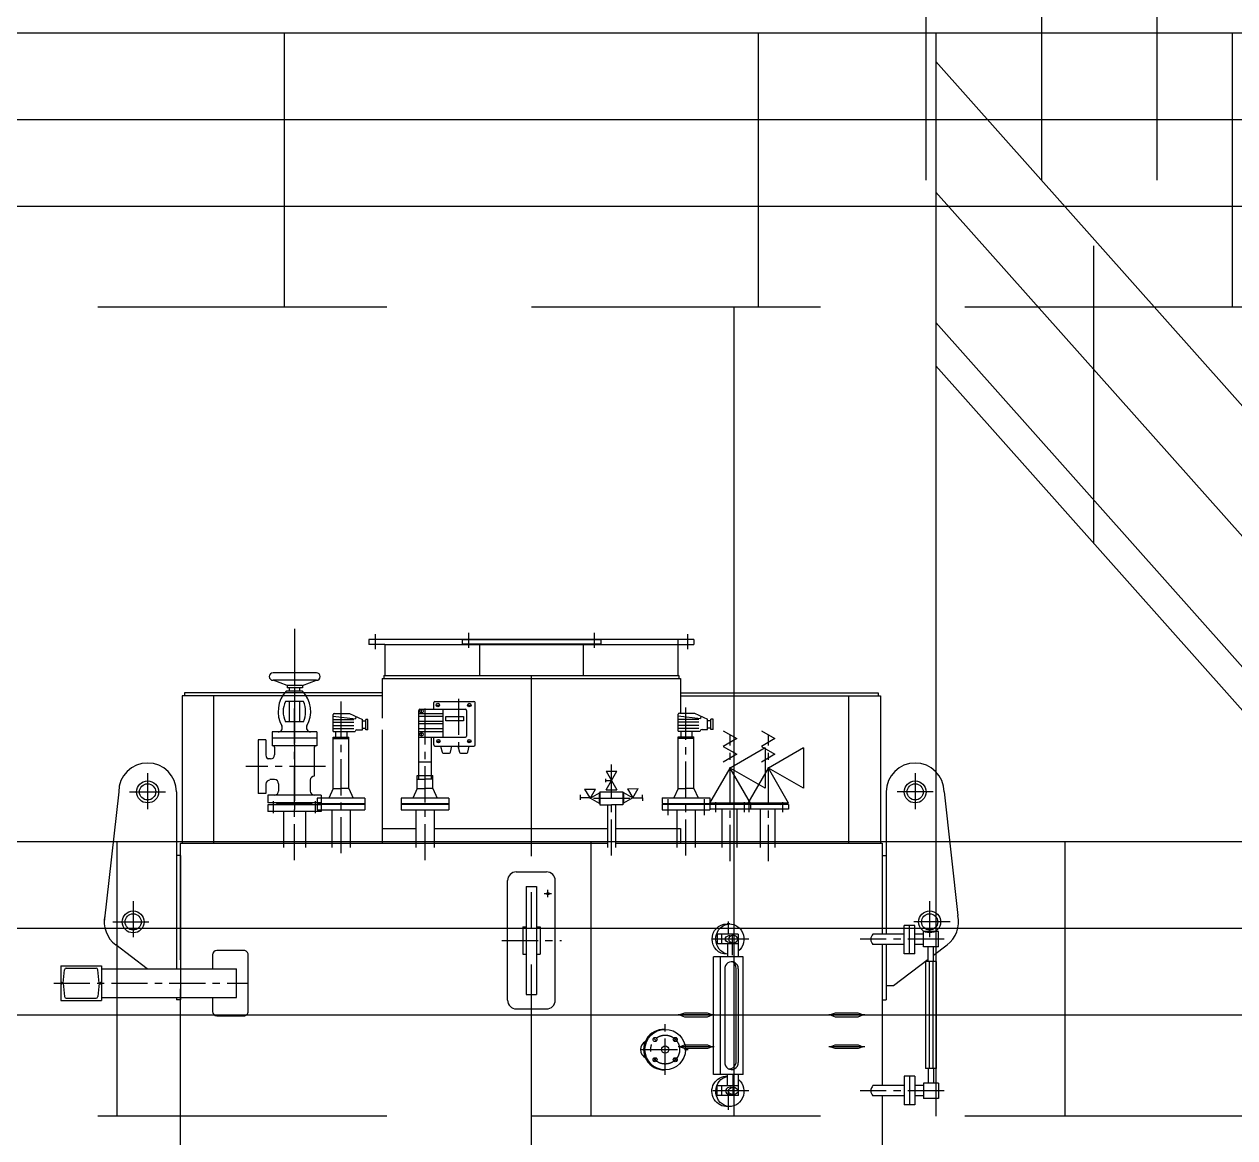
# Model space of a CAD drawing. Header units: millimetres. Extents: x -1838618 to -1600818, y -1770412 to -1553248.
# Drawn here: x -1817859 to -1813670, y -1644821 to -1640966 of the extents above; entities that cross this region are included whole.
import ezdxf

# ---------------------------------------------------------------- set-up
doc = ezdxf.new("R2010")
doc.units = ezdxf.units.MM
doc.header["$LTSCALE"] = 100
for name, pattern in [('CENTER', [2, 1.25, -0.25, 0.25, -0.25]), ('DASHED', [0.75, 0.5, -0.25]), ('PHANTOM2', [31.75, 15.875, -3.175, 3.175, -3.175, 3.175, -3.175])]:
    doc.linetypes.add(name, pattern=pattern)
doc.layers.add('bt', color=7, linetype='Continuous')
doc.layers.add('Eq', color=4, linetype='PHANTOM2')

# ---------------------------------------------------------------- blocks, each defined once
blk = doc.blocks.new('RGT')
at = {"color": 1, "linetype": 'CENTER'}
for p, q in [((2540854.1, 443630.8), (2540854.1, 443006.3)), ((2541134.1, 443613.1), (2541134.1, 443560.6)), ((2541456.6, 443616.8), (2541456.6, 443565.7)), ((2541891.6, 443616.8), (2541891.6, 443565.7)), ((2542214.1, 443613.1), (2542214.1, 443560.6)), ((2540854.1, 443560.8), (2540854.1, 443006.3)), ((2540854.1, 442830.5), (2540854.1, 443366.2)), ((2541015.1, 443379.5), (2541015.1, 442846.7)), ((2541306.1, 442830.5), (2541306.1, 443366.3)), ((2541421.5, 443388.7), (2541421.5, 443215.1)), ((2542209.1, 442846.7), (2542209.1, 443358.3)), ((2542362.1, 442827.3), (2542362.1, 443264.2)), ((2542494.1, 442827.3), (2542494.1, 443264.2)), ((2540962.2, 443154.3), (2540686.1, 443154.3)), ((2541951.1, 442846.7), (2541951.1, 443161)), ((2540346.1, 443132.1), (2540346.1, 443000.6)), ((2543002.1, 443132.1), (2543002.1, 443000.6)), ((2540283.3, 443066.7), (2540410.3, 443066.7)), ((2543064.9, 443066.7), (2542937.9, 443066.7)), ((2540781.6, 442993.5), (2540781.6, 443034.2)), ((2540926.6, 442993.5), (2540926.6, 443034.2)), ((2541889.5, 443044.7), (2542025.2, 443044.7)), ((2542146.6, 443041), (2542146.6, 442986.1)), ((2542271.6, 443041), (2542271.6, 442986.1)), ((2542312.1, 442996.1), (2542312.1, 443031)), ((2542412.1, 442996.1), (2542412.1, 443031)), ((2542428.1, 442996.1), (2542428.1, 443031)), ((2542544.1, 442996.1), (2542544.1, 443031)), ((2541731.6, 442702.6), (2541731.6, 442727.2)), ((2540296.1, 442688.9), (2540296.1, 442542.7)), ((2541718.4, 442714.7), (2541743.7, 442714.7)), ((2543052.1, 442688.9), (2543052.1, 442542.7)), ((2540225.5, 442616.7), (2540368, 442616.7)), ((2542356.6, 442574.1), (2542356.6, 442618.4)), ((2543122.7, 442616.7), (2542980.2, 442616.7)), ((2542427.1, 442557.2), (2542279.6, 442557.2)), ((2542369.4, 442574.1), (2542369.4, 442501.2)), ((2543102, 442557.2), (2542811.4, 442557.2)), ((2541572.3, 442552.7), (2541778.5, 442552.7)), ((2540021.1, 442404.7), (2540694.1, 442404.7)), ((2542137.1, 442087.7), (2542137.1, 442266.8)), ((2542306.5, 442294.7), (2542177.1, 442294.7)), ((2542828, 442294.7), (2542698.6, 442294.7)), ((2542108.1, 442203.7), (2542095.9, 442215.9)), ((2542166.1, 442203.7), (2542178.4, 442215.9)), ((2542306.5, 442184.7), (2542177.1, 442184.7)), ((2542828, 442184.7), (2542698.6, 442184.7)), ((2542054.3, 442174.7), (2542216.7, 442174.7)), ((2542108.1, 442145.7), (2542095.9, 442133.5)), ((2542166.1, 442145.7), (2542178.4, 442133.5)), ((2542427.1, 442032.2), (2542277.1, 442032.2)), ((2542356.6, 441966.6), (2542356.6, 442032.2)), ((2543102, 442032.2), (2542811.4, 442032.2))]:
    blk.add_line(p, q, dxfattribs=at)
at = {"color": 1}
for p, q in [((2541111.6, 443594.7), (2541111.6, 443576.7)), ((2541167.1, 443576.7), (2541167.1, 443469.7)), ((2542181.1, 443594.7), (2542181.1, 443469.7)), ((2542236.6, 443594.7), (2542236.6, 443576.7)), ((2540930.1, 443479.3), (2540780.4, 443479.3)), ((2540930.1, 443479.3), (2540780.4, 443479.3)), ((2540828.8, 443435.2), (2540780.4, 443452.9)), ((2540930.1, 443452.9), (2540780.4, 443452.9)), ((2540930.1, 443452.9), (2540780.4, 443452.9)), ((2540828.8, 443435.2), (2540780.4, 443452.9)), ((2540881.7, 443435.2), (2540930.1, 443452.9)), ((2540881.7, 443435.2), (2540930.1, 443452.9)), ((2541158.1, 443459.7), (2541158.1, 443321.4)), ((2541158.1, 443459.7), (2541853.1, 443459.7)), ((2541164.1, 443469.7), (2541495.1, 443469.7)), ((2541164.1, 443469.7), (2541164.1, 443459.7)), ((2541495.1, 443469.7), (2542184.1, 443469.7)), ((2541853.1, 443459.7), (2542190.1, 443459.7)), ((2542184.1, 443469.7), (2542184.1, 443459.7)), ((2542190.1, 443459.7), (2542190.1, 443339.8)), ((2541158.1, 443399.7), (2540466.1, 443399.7)), ((2540466.1, 443399.7), (2540466.1, 442889.7)), ((2540474.1, 443409.7), (2540474.1, 443399.7)), ((2541158.1, 443409.7), (2540474.1, 443409.7)), ((2540575.1, 442889.7), (2540575.1, 443399.7)), ((2540882.3, 443415.2), (2540825.9, 443415.2)), ((2540882.3, 443415.2), (2540825.9, 443415.2)), ((2540881.7, 443435.2), (2540828.8, 443435.2)), ((2540828.8, 443435.2), (2540828.8, 443426.4)), ((2540828.8, 443435.2), (2540828.8, 443426.4)), ((2540881.7, 443435.2), (2540828.8, 443435.2)), ((2540881.7, 443426.4), (2540828.8, 443426.4)), ((2540881.7, 443426.4), (2540828.8, 443426.4)), ((2540836.5, 443426.4), (2540836.5, 443421.2)), ((2540836.5, 443426.4), (2540836.5, 443421.2)), ((2540836.5, 443421.2), (2540836.5, 443415.2)), ((2540836.5, 443421.2), (2540836.5, 443415.2)), ((2540871.7, 443426.4), (2540871.7, 443421.2)), ((2540871.7, 443426.4), (2540871.7, 443421.2)), ((2540871.7, 443421.2), (2540871.7, 443415.2)), ((2540871.7, 443421.2), (2540871.7, 443415.2)), ((2540881.7, 443435.2), (2540881.7, 443426.4)), ((2540881.7, 443435.2), (2540881.7, 443426.4)), ((2542190.1, 443409.7), (2542874.1, 443409.7)), ((2542190.1, 443399.7), (2542882.1, 443399.7)), ((2542773.1, 442889.7), (2542773.1, 443399.7)), ((2542874.1, 443409.7), (2542874.1, 443399.7)), ((2542882.1, 443399.7), (2542882.1, 442889.7)), ((2540885.2, 443380), (2540823, 443380)), ((2540885.2, 443380), (2540823, 443380)), ((2540836.5, 443380), (2540836.5, 443309.5)), ((2540836.5, 443380), (2540836.5, 443309.5)), ((2540871.7, 443380), (2540871.7, 443309.5)), ((2540871.7, 443380), (2540871.7, 443309.5)), ((2541336.5, 443352.6), (2541336.5, 443376.1)), ((2541340.5, 443380.1), (2541475.1, 443380.1)), ((2541344.4, 443367.5), (2541356.4, 443367.5)), ((2541453.4, 443367.5), (2541465.4, 443367.5)), ((2541479.1, 443229.1), (2541479.1, 443376.1)), ((2540988.2, 443275.6), (2540988.2, 443334.6)), ((2540988.2, 443328.6), (2541065.6, 443319.7)), ((2540988.2, 443317.5), (2541059.7, 443317.5)), ((2540992.2, 443338.6), (2541044.4, 443338.6)), ((2541044.4, 443338.6), (2541089.5, 443316.9)), ((2541066.6, 443327.9), (2541065.6, 443319.7)), ((2541089.5, 443281.6), (2541089.5, 443316.9)), ((2541101.3, 443312), (2541089.5, 443312)), ((2541101.3, 443281.6), (2541101.3, 443316.9)), ((2541108.7, 443316.9), (2541101.3, 443316.9)), ((2541108.7, 443281.6), (2541108.7, 443316.9)), ((2541284.2, 443110.4), (2541284.2, 443348.6)), ((2541284.2, 443338.6), (2541367.6, 443338.6)), ((2541284.2, 443328.6), (2541367.6, 443328.6)), ((2541284.2, 443312.1), (2541367.6, 443312.1)), ((2541288.2, 443352.6), (2541446.1, 443352.6)), ((2541294, 443340), (2541294, 443352)), ((2541367.6, 443352.6), (2541367.6, 443256.1)), ((2541377.9, 443328), (2541439.4, 443328)), ((2541377.9, 443313), (2541377.9, 443328)), ((2541439.4, 443313), (2541377.9, 443313)), ((2541439.4, 443328), (2541439.4, 443313)), ((2541450.1, 443348.6), (2541450.1, 443260.1)), ((2542182.2, 443276.8), (2542182.2, 443335.8)), ((2542182.2, 443329.8), (2542259.6, 443320.8)), ((2542182.2, 443318.6), (2542253.7, 443318.6)), ((2542186.2, 443339.8), (2542238.4, 443339.8)), ((2542238.4, 443339.8), (2542283.5, 443318)), ((2542260.6, 443329.1), (2542259.6, 443320.8)), ((2542283.5, 443282.8), (2542283.5, 443318)), ((2542295.3, 443313.2), (2542283.5, 443313.2)), ((2542295.3, 443282.8), (2542295.3, 443318)), ((2542302.7, 443318), (2542295.3, 443318)), ((2542302.7, 443282.8), (2542302.7, 443318)), ((2540776.6, 443274.3), (2540776.6, 443226.7)), ((2540798.2, 443274.3), (2540776.6, 443274.3)), ((2540798.2, 443274.3), (2540776.6, 443274.3)), ((2540776.6, 443274.3), (2540776.6, 443226.7)), ((2540910, 443274.3), (2540798.2, 443274.3)), ((2540910, 443274.3), (2540798.2, 443274.3)), ((2540885.2, 443309.5), (2540823, 443309.5)), ((2540885.2, 443309.5), (2540823, 443309.5)), ((2540931.6, 443274.3), (2540910, 443274.3)), ((2540931.6, 443274.3), (2540910, 443274.3)), ((2540931.6, 443274.3), (2540931.6, 443226.7)), ((2540931.6, 443274.3), (2540931.6, 443226.7)), ((2540988.2, 443308.4), (2541059.7, 443308.4)), ((2540988.2, 443296.8), (2541059.7, 443296.8)), ((2540988.2, 443285.6), (2541059.7, 443285.6)), ((2540988.2, 443275.6), (2541064.7, 443275.6)), ((2540998, 443256.1), (2540998, 443275.6)), ((2541037, 443256.1), (2541037, 443275.6)), ((2541070.7, 443281.6), (2541089.5, 443281.6)), ((2541101.3, 443286.5), (2541089.5, 443286.5)), ((2541108.7, 443281.6), (2541101.3, 443281.6)), ((2541158.1, 443281.6), (2541158.1, 442939.7)), ((2541284.2, 443303.1), (2541367.6, 443303.1)), ((2541284.2, 443285.6), (2541367.6, 443285.6)), ((2541284.2, 443275.6), (2541367.6, 443275.6)), ((2541293.9, 443260), (2541293.9, 443272)), ((2542182.2, 443309.6), (2542253.7, 443309.6)), ((2542182.2, 443297.9), (2542253.7, 443297.9)), ((2542182.2, 443286.8), (2542253.7, 443286.8)), ((2542182.2, 443276.8), (2542258.7, 443276.8)), ((2542192, 443257.3), (2542192, 443276.8)), ((2542231, 443257.3), (2542231, 443276.8)), ((2542264.7, 443282.8), (2542283.5, 443282.8)), ((2542295.3, 443287.6), (2542283.5, 443287.6)), ((2542302.7, 443282.8), (2542295.3, 443282.8)), ((2542337.9, 443278.2), (2542384.8, 443251.1)), ((2542469.9, 443278.2), (2542516.8, 443251.1)), ((2540755.5, 443246.6), (2540729.1, 443246.6)), ((2540729.1, 443246.6), (2540729.1, 443061.6)), ((2540729.1, 443246.6), (2540729.1, 443061.6)), ((2540755.5, 443246.6), (2540729.1, 443246.6)), ((2540755.5, 443246.6), (2540755.5, 443194.6)), ((2540755.5, 443246.6), (2540755.5, 443194.6)), ((2540931.6, 443253.2), (2540776.6, 443253.2)), ((2540931.6, 443253.2), (2540776.6, 443253.2)), ((2540988.2, 443077.9), (2540988.2, 443256.1)), ((2540988.2, 443256.1), (2541042, 443256.1)), ((2540988.2, 443251.1), (2541042, 443251.1)), ((2541042, 443077.9), (2541042, 443256.1)), ((2541284.2, 443256.1), (2541446.1, 443256.1)), ((2541328, 443110.4), (2541328, 443256.1)), ((2541336.5, 443229.1), (2541336.5, 443256.1)), ((2541346.4, 443242.5), (2541358.4, 443242.5)), ((2541453.4, 443242.5), (2541465.4, 443242.5)), ((2542182.2, 443079), (2542182.2, 443257.3)), ((2542182.2, 443257.3), (2542236, 443257.3)), ((2542182.2, 443252.2), (2542236, 443252.2)), ((2542236, 443079), (2542236, 443257.3)), ((2542384.8, 443251.1), (2542337.9, 443224.1)), ((2542516.8, 443251.1), (2542469.9, 443224.1)), ((2540780.1, 443226.7), (2540776.6, 443226.7)), ((2540780.1, 443226.7), (2540776.6, 443226.7)), ((2540928.1, 443226.6), (2540780.1, 443226.7)), ((2540928.1, 443226.6), (2540780.1, 443226.7)), ((2540785.4, 443221.4), (2540785.4, 443194.8)), ((2540785.4, 443221.4), (2540785.4, 443194.8)), ((2540922.8, 443221.4), (2540922.8, 443121.2)), ((2540922.8, 443221.4), (2540922.8, 443121.2)), ((2540928.1, 443226.7), (2540928.1, 443226.6)), ((2540931.6, 443226.7), (2540928.1, 443226.7)), ((2540931.6, 443226.7), (2540928.1, 443226.7)), ((2540928.1, 443226.7), (2540928.1, 443226.6)), ((2541340.5, 443225.1), (2541475.1, 443225.1)), ((2541359.4, 443225.1), (2541365.6, 443203.8)), ((2541369.4, 443201), (2541390.3, 443201)), ((2541394.2, 443204), (2541399.4, 443225.1)), ((2541419.4, 443225.1), (2541425.6, 443203.8)), ((2541429.4, 443201), (2541450.3, 443201)), ((2541454.2, 443204), (2541459.4, 443225.1)), ((2542337.9, 443224.1), (2542384.8, 443197)), ((2542384.8, 443197), (2542337.9, 443169.9)), ((2542483.3, 443219.3), (2542362.1, 443149.3)), ((2542469.9, 443224.1), (2542516.8, 443197)), ((2542516.8, 443197), (2542469.9, 443169.9)), ((2542483.3, 443219.3), (2542483.3, 443079.3)), ((2542615.3, 443219.3), (2542494.1, 443149.3)), ((2542615.3, 443219.3), (2542615.3, 443079.3)), ((2540771.3, 443180.7), (2540763.8, 443180.7)), ((2540771.3, 443180.7), (2540763.8, 443180.7)), ((2541328, 443169.1), (2541284.2, 443169.1)), ((2542292.1, 443028.1), (2542362.1, 443149.3)), ((2542432.1, 443028.1), (2542362.1, 443149.3)), ((2542483.3, 443079.3), (2542362.1, 443149.3)), ((2542424.1, 443028.1), (2542494.1, 443149.3)), ((2542564.1, 443028.1), (2542494.1, 443149.3)), ((2542615.3, 443079.3), (2542494.1, 443149.3)), ((2540785.2, 443109.1), (2540768.8, 443109.1)), ((2540785.2, 443109.1), (2540769.3, 443109.1)), ((2540908.7, 443107.1), (2540908.7, 443069.8)), ((2540908.7, 443107.1), (2540908.7, 443069.8)), ((2541279.2, 443123.9), (2541333, 443123.9)), ((2541279.2, 443077.9), (2541279.2, 443123.9)), ((2541279.2, 443110.4), (2541306.1, 443110.4)), ((2541333, 443110.4), (2541306.1, 443110.4)), ((2541333, 443077.9), (2541333, 443123.9)), ((2541932.2, 443099.9), (2541932.2, 443111.6)), ((2541932.2, 443105.6), (2541951.2, 443106)), ((2541932.6, 443138), (2541969.6, 443138)), ((2541932.6, 443138), (2541951.1, 443105.9)), ((2541932.6, 443073.8), (2541951.1, 443105.9)), ((2541951.1, 443105.9), (2541969.6, 443138)), ((2541951.1, 443105.9), (2541969.6, 443073.8)), ((2540246.1, 443066.7), (2540196.1, 442616.7)), ((2540446.1, 443066.7), (2540446.1, 442454.7)), ((2540755.5, 443061.6), (2540729.1, 443061.6)), ((2540755.5, 443061.6), (2540729.1, 443061.6)), ((2540755.5, 443094.8), (2540755.5, 443061.6)), ((2540755.5, 443094.8), (2540755.5, 443061.6)), ((2540799.3, 443095), (2540799.3, 443069.8)), ((2540799.3, 443095), (2540799.3, 443069.8)), ((2540988.2, 443077.9), (2540972.9, 443045.4)), ((2540988.2, 443077.9), (2541015.1, 443077.9)), ((2540993.2, 443077.9), (2541015.1, 443077.9)), ((2541042, 443077.9), (2541015.1, 443077.9)), ((2541042, 443077.9), (2541057.3, 443045.4)), ((2541279.2, 443077.9), (2541263.9, 443045.4)), ((2541279.2, 443077.9), (2541306.1, 443077.9)), ((2541284.2, 443077.9), (2541306.1, 443077.9)), ((2541333, 443077.9), (2541306.1, 443077.9)), ((2541333, 443077.9), (2541348.3, 443045.4)), ((2541858.4, 443075.7), (2541895.5, 443076.5)), ((2541858.4, 443075.7), (2541876.5, 443045.9)), ((2541877.4, 443044.7), (2541909.5, 443063.2)), ((2541877.6, 443044), (2541895.5, 443076.5)), ((2541909.5, 443026.2), (2541909.5, 443063.2)), ((2541911.1, 443067.1), (2541991.1, 443067.1)), ((2541911.1, 443067.1), (2541911.1, 443021.6)), ((2541932.6, 443073.8), (2541969.6, 443073.8)), ((2541991.1, 443067.1), (2541991.1, 443021.6)), ((2541993.3, 443064.6), (2542025.4, 443046.1)), ((2541993.3, 443064.6), (2541993.3, 443027.6)), ((2542006.4, 443077.5), (2542043.5, 443078.3)), ((2542006.4, 443077.5), (2542025.6, 443045.8)), ((2542025.6, 443045.8), (2542043.5, 443078.3)), ((2542182.2, 443079), (2542166.9, 443046.5)), ((2542182.2, 443079), (2542209.1, 443079)), ((2542231, 443079), (2542209.1, 443079)), ((2542236, 443079), (2542209.1, 443079)), ((2542236, 443079), (2542251.3, 443046.5)), ((2542902.1, 443066.7), (2542902.1, 442574.2)), ((2543102.1, 443066.7), (2543149.7, 442638.7)), ((2540761.6, 443055.7), (2540761.6, 443029.3)), ((2540771.3, 443055.7), (2540761.6, 443055.7)), ((2540826.7, 443055.7), (2540761.6, 443055.7)), ((2540826.7, 443055.7), (2540761.6, 443055.7)), ((2540771.3, 443055.7), (2540761.6, 443055.7)), ((2540761.6, 443055.7), (2540761.6, 443029.3)), ((2540946.6, 443029.3), (2540761.6, 443029.3)), ((2540946.6, 443029.3), (2540761.6, 443029.3)), ((2540946.6, 443029.3), (2540761.6, 443029.3)), ((2540946.6, 443021.7), (2540761.6, 443021.7)), ((2540761.6, 443021.7), (2540761.6, 442998.7)), ((2540793.1, 443024.7), (2540790.1, 443021.7)), ((2540915.1, 443024.7), (2540793.1, 443024.7)), ((2540828.3, 443055.7), (2540826.7, 443055.7)), ((2540828.3, 443055.7), (2540826.7, 443055.7)), ((2540921, 443055.7), (2540828.3, 443055.7)), ((2540921, 443055.7), (2540828.3, 443055.7)), ((2540915.1, 443024.7), (2540918.1, 443021.7)), ((2540922.8, 443055.7), (2540921, 443055.7)), ((2540922.8, 443055.7), (2540921, 443055.7)), ((2540946.6, 443055.7), (2540922.8, 443055.7)), ((2540946.6, 443055.7), (2540922.8, 443055.7)), ((2541097.6, 443045.4), (2540932.6, 443045.4)), ((2540932.6, 443045.4), (2540932.6, 443025.4)), ((2541097.6, 443025.4), (2540932.6, 443025.4)), ((2540932.6, 443024.7), (2541097.6, 443024.7)), ((2540932.6, 443024.7), (2540932.6, 443004.7)), ((2540946.6, 443055.7), (2540946.6, 443029.3)), ((2540946.6, 443055.7), (2540946.6, 443029.3)), ((2540946.6, 443021.7), (2540946.6, 442998.7)), ((2541097.6, 443045.4), (2541097.6, 443025.4)), ((2541097.6, 443024.7), (2541097.6, 443004.7)), ((2541388.6, 443045.4), (2541223.6, 443045.4)), ((2541223.6, 443045.4), (2541223.6, 443025.4)), ((2541388.6, 443025.4), (2541223.6, 443025.4)), ((2541223.6, 443024.7), (2541388.6, 443024.7)), ((2541223.6, 443024.7), (2541223.6, 443004.7)), ((2541388.6, 443045.4), (2541388.6, 443025.4)), ((2541388.6, 443024.7), (2541388.6, 443004.7)), ((2541844, 443038.9), (2541844, 443056)), ((2541876.5, 443045.9), (2541844, 443045.9)), ((2541909.5, 443026.2), (2541877.4, 443044.7)), ((2541880.2, 443048.7), (2541884.3, 443048.7)), ((2541911.1, 443021.6), (2541951.1, 443021.6)), ((2541991.1, 443021.6), (2541951.1, 443021.6)), ((2541991.1, 443048.7), (2541993.3, 443048.7)), ((2542025.4, 443046.1), (2541993.3, 443027.6)), ((2542025.7, 443045.9), (2542058.2, 443045.9)), ((2542058.2, 443045.9), (2542058.2, 443056)), ((2542058.2, 443045.9), (2542058.2, 443035.3)), ((2542126.6, 443046.5), (2542291.6, 443046.5)), ((2542126.6, 443046.5), (2542126.6, 443026.5)), ((2542126.6, 443026.5), (2542291.6, 443026.5)), ((2542126.6, 443024.7), (2542291.6, 443024.7)), ((2542126.6, 443024.7), (2542126.6, 443004.7)), ((2542291.6, 443046.5), (2542291.6, 443026.5)), ((2542291.6, 443024.7), (2542291.6, 443004.7)), ((2542432.1, 443028.1), (2542292.1, 443028.1)), ((2542432.1, 443022.7), (2542292.1, 443022.7)), ((2542292.1, 443022.7), (2542292.1, 443006.7)), ((2542388.1, 443024.7), (2542310.1, 443024.7)), ((2542323.1, 443024.7), (2542321.1, 443022.7)), ((2542388.1, 443024.7), (2542390.1, 443022.7)), ((2542564.1, 443028.1), (2542424.1, 443028.1)), ((2542564.1, 443022.7), (2542424.1, 443022.7)), ((2542432.1, 443022.7), (2542432.1, 443006.7)), ((2542455.1, 443024.7), (2542453.1, 443022.7)), ((2542533.1, 443024.7), (2542455.1, 443024.7)), ((2542533.1, 443024.7), (2542535.1, 443022.7)), ((2542564.1, 443022.7), (2542564.1, 443006.7)), ((2540946.6, 442998.7), (2540761.6, 442998.7)), ((2540816.1, 442998.7), (2540816.1, 442874.7)), ((2540892.1, 442998.7), (2540892.1, 442874.7)), ((2540932.6, 443004.7), (2541097.6, 443004.7)), ((2540983.4, 443004.7), (2540983.4, 442874.7)), ((2541046.9, 443004.7), (2541046.9, 442874.7)), ((2541223.6, 443004.7), (2541388.6, 443004.7)), ((2541274.4, 443004.7), (2541274.4, 442874.7)), ((2541337.9, 443004.7), (2541337.9, 442874.7)), ((2542126.6, 443004.7), (2542291.6, 443004.7)), ((2542177.4, 443004.7), (2542177.4, 442874.7)), ((2542240.9, 443004.7), (2542240.9, 442874.7)), ((2542432.1, 443006.7), (2542292.1, 443006.7)), ((2542333.6, 443006.7), (2542333.6, 442874.7)), ((2542384.6, 443006.7), (2542384.6, 442874.7)), ((2542564.1, 443006.7), (2542424.1, 443006.7)), ((2542465.6, 443006.7), (2542465.6, 442874.7)), ((2542516.6, 443006.7), (2542516.6, 442874.7)), ((2541158.1, 442939.7), (2541274.4, 442939.7)), ((2541158.1, 442939.7), (2541158.1, 442889.7)), ((2541337.9, 442939.7), (2541937.2, 442939.7)), ((2541965, 442939.7), (2542190.1, 442939.7)), ((2542190.1, 442939.7), (2542190.1, 442889.7)), ((2540460.1, 442889.7), (2541937.2, 442889.7)), ((2541965, 442889.7), (2542888.1, 442889.7)), ((2542888.1, 442889.7), (2542888.1, 442574.2)), ((2540460.1, 442846.7), (2540446.1, 442846.7)), ((2540460.1, 442846.7), (2540460.1, 442346.7)), ((2542888.1, 442846.7), (2542902.1, 442846.7)), ((2541621.6, 442789.7), (2541726.6, 442789.7)), ((2541591.6, 442345.7), (2541591.6, 442759.7)), ((2541656.1, 442739.7), (2541656.1, 442365.7)), ((2541656.1, 442739.7), (2541692.1, 442739.7)), ((2541692.1, 442739.7), (2541692.1, 442365.7)), ((2541756.6, 442345.7), (2541756.6, 442759.7)), ((2541644.1, 442600.2), (2541656.1, 442600.2)), ((2541644.1, 442600.2), (2541644.1, 442505.2)), ((2541692.1, 442600.2), (2541704.1, 442600.2)), ((2541704.1, 442600.2), (2541704.1, 442505.2)), ((2542360.8, 442609.7), (2542351, 442609.7)), ((2542317, 442574.1), (2542317, 442540.3)), ((2542390.2, 442574.1), (2542317, 442574.1)), ((2542331.4, 442574.1), (2542331.4, 442540.3)), ((2542390.2, 442574.1), (2542390.2, 442496.2)), ((2540344.5, 442454.7), (2540235.8, 442537)), ((2542390.2, 442540.3), (2542317, 442540.3)), ((2542352.3, 442540.3), (2542352.3, 442496.2)), ((2542888.1, 442538.6), (2542888.1, 442049.9)), ((2542902.1, 442538.6), (2542902.1, 442346.7)), ((2543065.2, 442501.2), (2543112.4, 442537)), ((2540571.1, 442502.7), (2540571.1, 442454.7)), ((2541644.1, 442505.2), (2541656.1, 442505.2)), ((2541692.1, 442505.2), (2541704.1, 442505.2)), ((2542304.8, 442088.2), (2542304.8, 442496.2)), ((2542406.5, 442496.2), (2542304.8, 442496.2)), ((2542328.7, 442088.2), (2542328.7, 442496.2)), ((2542351, 442504.7), (2542352.3, 442504.7)), ((2542406.5, 442088.2), (2542406.5, 442496.2)), ((2542927.1, 442396.7), (2543046.8, 442487.3)), ((2540046.1, 442464.7), (2540046.1, 442344.7)), ((2540046.1, 442464.7), (2540186.1, 442464.7)), ((2540054.1, 442404.7), (2540058.5, 442451.3)), ((2540064.5, 442456.7), (2540167.7, 442456.7)), ((2540178.1, 442404.7), (2540173.7, 442451.3)), ((2540186.1, 442464.7), (2540186.1, 442344.7)), ((2540186.1, 442454.7), (2540654.1, 442454.7)), ((2542343.5, 442452.9), (2542343.5, 442131.5)), ((2542382.1, 442455.6), (2542382.1, 442134.2)), ((2542389.5, 442454.2), (2542389.7, 442130.2)), ((2540054.1, 442404.7), (2540046.1, 442409.3)), ((2540054.1, 442404.7), (2540046.1, 442400.1)), ((2540054.1, 442404.7), (2540058.5, 442358.1)), ((2540178.1, 442404.7), (2540173.7, 442358.1)), ((2540178.1, 442404.7), (2540186.1, 442409.3)), ((2540178.1, 442404.7), (2540186.1, 442400.1)), ((2542902.1, 442396.7), (2542927.1, 442396.7)), ((2540064.5, 442352.7), (2540167.7, 442352.7)), ((2540186.1, 442354.7), (2540654.1, 442354.7)), ((2540446.1, 442354.7), (2540446.1, 442346.7)), ((2540571.1, 442354.7), (2540571.1, 442306.7)), ((2541656.1, 442365.7), (2541692.1, 442365.7)), ((2540046.1, 442344.7), (2540186.1, 442344.7)), ((2540460.1, 442346.7), (2540446.1, 442346.7)), ((2541621.6, 442315.7), (2541726.6, 442315.7)), ((2542888.1, 442346.7), (2542902.1, 442346.7)), ((2542203.4, 442301), (2542186.7, 442294.7)), ((2542186.7, 442294.7), (2542203.4, 442288.5)), ((2542283.4, 442301), (2542203.4, 442301)), ((2542203.4, 442288.5), (2542283.4, 442288.5)), ((2542300, 442294.7), (2542283.4, 442301)), ((2542283.4, 442288.5), (2542300, 442294.7)), ((2542724.8, 442301), (2542708.2, 442294.7)), ((2542708.2, 442294.7), (2542724.8, 442288.5)), ((2542804.8, 442301), (2542724.8, 442301)), ((2542724.8, 442288.5), (2542804.8, 442288.5)), ((2542821.5, 442294.7), (2542804.8, 442301)), ((2542804.8, 442288.5), (2542821.5, 442294.7)), ((2542186.7, 442184.7), (2542203.4, 442191)), ((2542203.4, 442178.5), (2542186.7, 442184.7)), ((2542203.4, 442191), (2542283.4, 442191)), ((2542283.4, 442191), (2542300, 442184.7)), ((2542300, 442184.7), (2542283.4, 442178.5)), ((2542708.2, 442184.7), (2542724.8, 442191)), ((2542724.8, 442178.5), (2542708.2, 442184.7)), ((2542724.8, 442191), (2542804.8, 442191)), ((2542804.8, 442191), (2542821.5, 442184.7)), ((2542821.5, 442184.7), (2542804.8, 442178.5)), ((2542283.4, 442178.5), (2542203.4, 442178.5)), ((2542804.8, 442178.5), (2542724.8, 442178.5)), ((2542406.5, 442088.2), (2542304.8, 442088.2)), ((2542352.7, 442082.6), (2542350.3, 442082.6)), ((2542352.7, 442049.1), (2542352.7, 442088.2)), ((2542372.6, 442015.3), (2542372.6, 442088.2)), ((2542390.5, 442015.3), (2542390.5, 442088.2)), ((2542317.3, 442015.3), (2542317.3, 442049.1)), ((2542390.5, 442049.1), (2542317.3, 442049.1)), ((2542390.5, 442015.3), (2542317.3, 442015.3)), ((2542331.7, 442049.1), (2542331.7, 442015.3)), ((2542888.1, 442014.3), (2542888.1, 438699.6))]:
    blk.add_line(p, q, dxfattribs=at)
at = {"color": 1, "linetype": 'CENTER', "ltscale": 5}
blk.add_line((2541674.1, 437844.7), (2541674.1, 443594.7), dxfattribs=at)
at = {"color": 1}
for points in [[(2542236.6, 443594.7), (2541111.6, 443594.7)], [(2541167.1, 443576.7), (2541111.6, 443576.7)], [(2541167.1, 443576.7), (2542236.6, 443576.7)], [(2541434.1, 443594.7), (2541914.1, 443594.7)], [(2541434.1, 443594.7), (2541434.1, 443578.7)], [(2541434.1, 443578.7), (2541495.1, 443578.7)], [(2541495.1, 443578.7), (2541495.1, 443469.7)], [(2541495.1, 443578.7), (2541914.1, 443578.7)], [(2541853.1, 443578.7), (2541853.1, 443469.7)], [(2541914.1, 443594.7), (2541914.1, 443578.7)], [(2541937.2, 443021.6), (2541937.2, 442874.7)], [(2541965, 443021.6), (2541965, 442874.7)], [(2540460.1, 442485.4), (2540460.1, 442889.7)], [(2542964.1, 442506.2), (2542964.1, 442604.5)], [(2543000.9, 442604.5), (2542964.1, 442604.5)], [(2542982.5, 442506.2), (2542982.5, 442604.5)], [(2543000.9, 442506.2), (2543000.9, 442604.5)], [(2542964.1, 442574.2), (2542856.1, 442574.2)], [(2543030.6, 442574.2), (2543000.9, 442574.2)], [(2543030.6, 442529.9), (2543030.6, 442582.9)], [(2543082.5, 442582.9), (2543030.6, 442582.9)], [(2543082.5, 442529.9), (2543082.5, 442582.9)], [(2542964.1, 442538.6), (2542856.1, 442538.6)], [(2543030.6, 442538.6), (2543000.9, 442538.6)], [(2543082.5, 442529.9), (2543030.6, 442529.9)], [(2543046.8, 442479.7), (2543046.8, 442529.9)], [(2543065.2, 442479.7), (2543065.2, 442529.9)], [(2543000.9, 442506.2), (2542964.1, 442506.2)], [(2543038.1, 442479.7), (2543038.1, 442108.8)], [(2543075, 442479.7), (2543038.1, 442479.7)], [(2543050.1, 442479.7), (2543050.1, 442108.8)], [(2543063, 442479.7), (2543063, 442108.8)], [(2543075, 442479.7), (2543075, 442108.8)], [(2540654.1, 442354.7), (2540654.1, 442454.7)], [(2540460.1, 438617), (2540460.1, 442385.4)], [(2543075, 442108.8), (2543038.1, 442108.8)], [(2543046.8, 442107.7), (2543046.8, 442058.6)], [(2543065.2, 442107.7), (2543065.2, 442058.6)], [(2542964.1, 442082.3), (2542964.1, 441984)], [(2543000.9, 442082.3), (2542964.1, 442082.3)], [(2542982.5, 442082.3), (2542982.5, 441984)], [(2543000.9, 442082.3), (2543000.9, 441984)], [(2543030.6, 442058.6), (2543030.6, 442005.6)], [(2543082.5, 442058.6), (2543030.6, 442058.6)], [(2543082.5, 442058.6), (2543082.5, 442005.6)], [(2542964.1, 442049.9), (2542856.1, 442049.9)], [(2542964.1, 442014.3), (2542856.1, 442014.3)], [(2543030.6, 442049.9), (2543000.9, 442049.9)], [(2543030.6, 442014.3), (2543000.9, 442014.3)], [(2543000.9, 441984), (2542964.1, 441984)], [(2543082.5, 442005.6), (2543030.6, 442005.6)]]:
    blk.add_lwpolyline(points, dxfattribs=at)
blk.add_lwpolyline([(2540586.1, 442291.7), (2540679.1, 442291.7, 0.414214), (2540694.1, 442306.7), (2540694.1, 442502.7, 0.414214), (2540679.1, 442517.7), (2540586.1, 442517.7)], format="xyb", dxfattribs=at)
for centre, radius in [((2541350.4, 443367.5), 6), ((2541459.4, 443367.5), 6), ((2541293.9, 443346), 6), ((2541293.9, 443266), 6), ((2541352.4, 443242.5), 6), ((2541459.4, 443242.5), 6), ((2540346.1, 443066.7), 38), ((2543002.1, 443066.7), 38), ((2540346.1, 443066.7), 28), ((2543002.1, 443066.7), 28), ((2541731.6, 442714.7), 4), ((2540296.1, 442616.7), 38), ((2540296.1, 442616.7), 28), ((2543052.1, 442616.7), 38), ((2543052.1, 442616.7), 28), ((2542137.1, 442174.7), 70), ((2542102.1, 442209.7), 7), ((2542137.1, 442174.7), 12.5), ((2542172.1, 442209.7), 7), ((2542102.1, 442139.7), 7), ((2542172.1, 442139.7), 7)]:
    blk.add_circle(centre, radius, dxfattribs=at)
at = {"color": 1, "linetype": 'CENTER'}
blk.add_circle((2542137.1, 442174.7), 50, dxfattribs=at)
at = {"color": 1}
for centre, radius, start, end in [((2540780.4, 443466.1), 13.2, 90, 270), ((2540780.4, 443466.1), 13.2, 90, 270), ((2540930.1, 443466.1), 13.2, 270, 90), ((2540930.1, 443466.1), 13.2, 270, 90), ((2540899.9, 443344.8), 102.2, 136.3972, 209.0025), ((2540899.9, 443344.8), 102.2, 136.3972, 209.0025), ((2540808.3, 443344.8), 102.2, 330.9975, 43.6028), ((2540808.3, 443344.8), 102.2, 330.9975, 43.6028), ((2540899.9, 443344.8), 84.6, 155.3757, 204.6243), ((2540899.9, 443344.8), 84.6, 155.3757, 204.6243), ((2540808.3, 443344.8), 84.6, 335.3757, 24.6243), ((2540808.3, 443344.8), 84.6, 335.3757, 24.6243), ((2541340.5, 443376.1), 4, 90, 180), ((2541475.1, 443376.1), 4, 0, 90), ((2540992.2, 443334.6), 4, 90, 180), ((2541288.2, 443348.6), 4, 90, 180), ((2541446.1, 443348.6), 4, 0, 90), ((2542186.2, 443335.8), 4, 90, 180), ((2540798.2, 443288.4), 14.1, 270, 29.0025), ((2540798.2, 443288.4), 14.1, 270, 29.0025), ((2540910, 443288.4), 14.1, 150.9975, 270), ((2540910, 443288.4), 14.1, 150.9975, 270), ((2541070.7, 443275.6), 6, 90, 180), ((2542264.7, 443276.8), 6, 90, 180), ((2541340.5, 443229.1), 4, 180, 270), ((2541446.1, 443260.1), 4, 270, 0), ((2541475.1, 443229.1), 4, 270, 0), ((2540769.6, 443193.5), 14.1, 180, 245.513), ((2540769.6, 443193.5), 14.1, 180, 245.513), ((2540771.3, 443194.8), 14.1, 270, 0), ((2540771.3, 443194.8), 14.1, 270, 0), ((2540780.1, 443221.4), 5.29, 0, 90), ((2540780.1, 443221.4), 5.29, 0, 90), ((2540928.1, 443221.4), 5.29, 90, 180), ((2540928.1, 443221.4), 5.29, 90, 180), ((2541369.4, 443205), 4, 196.1134, 270), ((2541390.3, 443205), 4, 270, 346.1486), ((2541429.4, 443205), 4, 196.1134, 270), ((2541450.3, 443205), 4, 270, 346.1486), ((2540346.1, 443066.7), 100, 0, 180), ((2543002.1, 443066.7), 100, 0, 180), ((2540769.6, 443093.7), 14.1, 90, 180), ((2540769.6, 443093.7), 14.1, 90, 180), ((2540785.2, 443095), 14.1, 0, 90), ((2540785.2, 443095), 14.1, 0, 90), ((2540922.8, 443107.1), 14.1, 90, 180), ((2540922.8, 443107.1), 14.1, 90, 180), ((2540785.2, 443069.8), 14.1, 270, 0), ((2540785.2, 443069.8), 14.1, 270, 0), ((2540922.8, 443069.8), 14.1, 180, 270), ((2540922.8, 443069.8), 14.1, 180, 270), ((2541621.6, 442759.7), 30, 90, 180), ((2541726.6, 442759.7), 30, 0, 90), ((2540296.1, 442616.7), 100, 167.3196, 232.8834), ((2543052.1, 442616.7), 100, 307.1166, 12.6804), ((2542873.9, 442556.4), 25.2, 134.8797, 225.1203), ((2540586.1, 442502.7), 15, 90, 180), ((2542366.5, 442455.6), 23.2, 356.4453, 186.7851), ((2542359.1, 442458.3), 23.2, 353.2149, 60.2256), ((2540064.5, 442450.7), 6, 90, 174.6079), ((2540167.7, 442450.7), 6, 5.3921, 90), ((2540064.5, 442358.7), 6, 185.3921, 270), ((2540167.7, 442358.7), 6, 270, 354.6079), ((2540586.1, 442306.7), 15, 180, 270), ((2541621.6, 442345.7), 30, 180, 270), ((2541726.6, 442345.7), 30, 270, 0), ((2542132.1, 442174.7), 70, 87.5081, 272.4919), ((2542083.3, 442174.7), 31.5, 117.063, 242.937), ((2542366.5, 442128.8), 23.2, 173.2149, 3.5547), ((2542359.1, 442131.5), 23.2, 260.4221, 6.7851), ((2542873.9, 442032.1), 25.2, 134.8797, 225.1203)]:
    blk.add_arc(centre, radius, start, end, dxfattribs=at)
at = {"color": 1, "extrusion": (0, 0, -1)}
for centre, major_axis, ratio, start_param, end_param in [((2542351, 442557.2), (0, 52.5), 0.984808, 3.141593, 6.283185), ((2542360.8, 442557.2), (0, 52.5), 0.925271, 3.316371, 8.7748), ((2542361.9, 442557.2), (-16.6, 0), 0.752509, 4.390856, 8.175515), ((2542350.3, 442030.1), (0, 52.5), 0.984808, 3.063712, 6.329018), ((2542360.8, 442030.1), (0, 52.5), 0.925271, 0.658645, 6.115386)]:
    blk.add_ellipse(centre, major_axis=major_axis, ratio=ratio, start_param=start_param, end_param=end_param, dxfattribs=at)
blk.add_ellipse((2542372.4, 442557.2), major_axis=(16.6, 0), ratio=0.752509, dxfattribs=at)
at = {"color": 1}
blk.add_ellipse((2542362.2, 442031.6), major_axis=(16.6, 0), ratio=0.752509, start_param=1.249263, end_param=5.033922, dxfattribs=at)
blk.add_ellipse((2542372.7, 442031.6), major_axis=(16.6, 0), ratio=0.752509, dxfattribs=at)
blk = doc.blocks.new('CRANE')
at = {"layer": 'Eq', "color": 9, "linetype": 'CENTER', "ltscale": 500}
blk.add_line((-55279.9, 2694, 590), (-55279.9, -3933.5, 590), dxfattribs=at)
at = {"layer": 'Eq', "color": 9, "linetype": 'PHANTOM2', "ltscale": 25}
for p, q in [((-55679.9, -86.3, 590), (-55679.9, -3933.5, 590)), ((-54879.9, -3933.5, 590), (-54879.9, -86.3, 590))]:
    blk.add_line(p, q, dxfattribs=at)

msp = doc.modelspace()

# ---------------------------------------------------------------- linework, layer by layer
at = {"color": 4}
for p, q in [((-1819964.3, -1640995.3), (-1812104.3, -1640995.3)), ((-1816959.2, -1640995.3), (-1816959.2, -1641945.3)), ((-1815319.2, -1640995.3), (-1815319.2, -1641945.3)), ((-1814704.3, -1640995.3), (-1814704.3, -1641945.3)), ((-1813679.2, -1640995.3), (-1813679.2, -1641945.3)), ((-1814704.3, -1641095.3), (-1812304.3, -1643795.3)), ((-1814159, -1641732.8), (-1814159, -1642762.4)), ((-1814704.3, -1641998.5), (-1812335.5, -1644663.3)), ((-1814704.3, -1642149), (-1812396.4, -1644745.3)), ((-1828918.3, -1643795.3), (-1800104.3, -1643795.3)), ((-1817538.3, -1643795.3), (-1817538.3, -1644745.3)), ((-1815898.3, -1643795.3), (-1815898.3, -1644745.3)), ((-1814258.3, -1643795.3), (-1814258.3, -1644745.3))]:
    msp.add_line(p, q, dxfattribs=at)
at = {"color": 2}
for p, q in [((-1819964.3, -1641295.3), (-1812104.3, -1641295.3)), ((-1814704.3, -1641546.9), (-1812335.5, -1644211.7)), ((-1819964.3, -1641595.3), (-1812104.3, -1641595.3)), ((-1828918.3, -1644095.3), (-1800104.3, -1644095.3)), ((-1828918.3, -1644395.3), (-1801002.9, -1644395.3))]:
    msp.add_line(p, q, dxfattribs=at)
at = {"color": 6}
for p, q in [((-1815404.3, -1641945.3), (-1815404.3, -1644745.3)), ((-1814704.3, -1641945.3), (-1814704.3, -1644745.3)), ((-1816104.3, -1648245.3), (-1816104.3, -1644745.3))]:
    msp.add_line(p, q, dxfattribs=at)
at = {"layer": 'bt', "color": 5, "linetype": 'DASHED', "ltscale": 20}
for p, q in [((-1800104.3, -1641945.3), (-1819964.3, -1641945.3)), ((-1800104.3, -1644745.3), (-1819964.3, -1644745.3))]:
    msp.add_line(p, q, dxfattribs=at)

# ---------------------------------------------------------------- block references
msp.add_blockref('RGT', (-4357778.4, -2086690))
at = {"layer": 'Eq', "color": 7}
msp.add_blockref('CRANE', (-1759059.4, -1637571.7, -590), dxfattribs=at)

doc.saveas('drawing.dxf')
